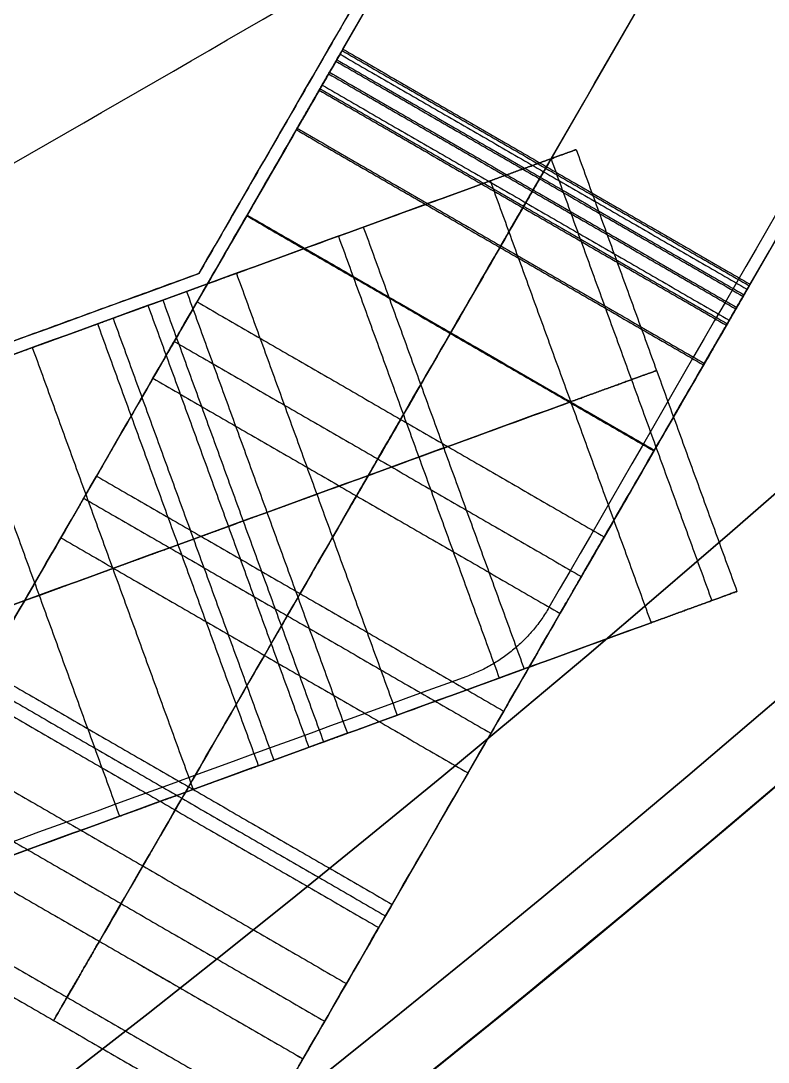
# Model space of a CAD drawing. Header units: millimetres. Extents: x -610 to 610, y -610 to 610.
# Drawn here: x 366.49 to 395.1, y -475.07 to -435.21 of the extents above; entities that cross this region are included whole.
import ezdxf

# ---------------------------------------------------------------- set-up
doc = ezdxf.new("R2010")
doc.units = ezdxf.units.MM
doc.layers.add('base', color=7, linetype='Continuous', true_color=0xffecbc)

msp = doc.modelspace()

# ---------------------------------------------------------------- linework, layer by layer
at = {"layer": 'base'}
for p, q in [((359.951, -468.978, 122.966), (561.082, -120.609, 122.966)), ((375.539, -477.978, 122.966), (576.67, -129.609, 122.966))]:
    msp.add_line(p, q, dxfattribs=at)
for centre, radius in [((0, 0, 249.466), 610), ((0, 0, 250.466), 610), ((0, 0, 243.455), 607.51), ((0, 0, 256.476), 607.51), ((0, 0, 240.966), 601.5), ((0, 0, 258.966), 601.5)]:
    msp.add_circle(centre, radius, dxfattribs=at)
at = {"layer": 'base', "extrusion": (0, 0, -1)}
for centre, radius in [((0, 0, 3.534), 610), ((0, 0, 4.534), 610), ((0, 0, -2.476), 607.51), ((0, 0, 10.545), 607.51), ((0, 0, -4.966), 601.5), ((0, 0, 13.034), 601.5)]:
    msp.add_circle(centre, radius, dxfattribs=at)
at = {"layer": 'base'}
for points, weights, degree, knots in [([(-495.198, -356.201, -4.034), (-851.399, 138.996, -4.034), (-356.201, 495.198, -4.034), (138.996, 851.399, -4.034), (495.198, 356.201, -4.034), (851.399, -138.996, -4.034), (356.201, -495.198, -4.034), (-138.996, -851.399, -4.034), (-495.198, -356.201, -4.034)], [1, 0.707106781187, 1, 0.707106781187, 1, 0.707106781187, 1, 0.707106781187, 1], 2, [0, 0, 0, 958.185759, 958.185759, 1916.371519, 1916.371519, 2874.557278, 2874.557278, 3832.743037, 3832.743037, 3832.743037]), ([(-610, 0, 249.966), (-610, -610, 249.966), (0, -610, 249.966), (610, -610, 249.966), (610, 0, 249.966), (610, 610, 249.966), (0, 610, 249.966), (-610, 610, 249.966), (-610, 0, 249.966)], [1, 0.707106781187, 1, 0.707106781187, 1, 0.707106781187, 1, 0.707106781187, 1], 2, [0, 0, 0, 958.185759, 958.185759, 1916.371519, 1916.371519, 2874.557278, 2874.557278, 3832.743037, 3832.743037, 3832.743037]), ([(32.649, -544.756, 240.966), (-510.363, -577.301, 240.966), (-544.649, -34.396, 240.966), (-578.935, 508.509, 240.966), (-36.142, 544.535, 240.966), (506.65, 580.562, 240.966), (544.417, 37.888, 240.966), (582.184, -504.785, 240.966), (39.634, -544.292, 240.966)], [1, 0.708239625255, 1, 0.708239625255, 1, 0.708239625255, 1, 0.708239625255, 1], 2, [654.018286, 654.018286, 654.018286, 1509.504571, 1509.504571, 2364.990855, 2364.990855, 3220.47714, 3220.47714, 4075.963425, 4075.963425, 4075.963425]), ([(32.649, -544.756, 244.966), (-510.363, -577.301, 244.966), (-544.649, -34.396, 244.966), (-578.935, 508.509, 244.966), (-36.142, 544.535, 244.966), (506.65, 580.562, 244.966), (544.417, 37.888, 244.966), (582.184, -504.785, 244.966), (39.634, -544.292, 244.966)], [1, 0.708239625255, 1, 0.708239625255, 1, 0.708239625255, 1, 0.708239625255, 1], 2, [654.018286, 654.018286, 654.018286, 1509.504571, 1509.504571, 2364.990855, 2364.990855, 3220.47714, 3220.47714, 4075.963425, 4075.963425, 4075.963425]), ([(32.649, -544.756, 242.966), (-510.363, -577.301, 242.966), (-544.649, -34.396, 242.966), (-578.935, 508.509, 242.966), (-36.142, 544.535, 242.966), (506.65, 580.562, 242.966), (544.417, 37.888, 242.966), (582.184, -504.785, 242.966), (39.634, -544.292, 242.966)], [1, 0.708239625255, 1, 0.708239625255, 1, 0.708239625255, 1, 0.708239625255, 1], 2, [654.018286, 654.018286, 654.018286, 1509.504571, 1509.504571, 2364.990855, 2364.990855, 3220.47714, 3220.47714, 4075.963425, 4075.963425, 4075.963425]), ([(377.037, -439.384, 156), (377.833, -438.005, 156), (378.474, -436.895, 155.055), (378.709, -436.488, 153.534), (378.944, -436.081, 152.013), (378.682, -436.535, 150.51), (378.025, -437.673, 149.611)], [1, 0.869863568853, 0.869863568853, 1, 0.869863568853, 0.869863568853, 1], 3, [526.455337, 526.455337, 526.455337, 526.455337, 530.903598, 530.903598, 530.903598, 535.351858, 535.351858, 535.351858, 535.351858]), ([(378.025, -437.673, 149.611), (374.982, -442.944, 146.097), (371.938, -448.215, 142.583), (368.895, -453.486, 139.069), (368.628, -453.949, 138.76), (368.329, -454.466, 138.6), (368.02, -455.001, 138.6)], [1, 1, 1, 1, 0.977285323406, 0.977285323406, 1], 3, [535.351858, 535.351858, 535.351858, 535.351858, 536.327407, 536.327407, 536.327407, 538.159945, 538.159945, 538.159945, 538.159945]), ([(384.831, -443.884, 156), (385.627, -442.505, 156), (386.268, -441.395, 155.055), (386.503, -440.988, 153.534), (386.738, -440.581, 152.013), (386.476, -441.035, 150.51), (385.819, -442.173, 149.611)], [1, 0.869863568853, 0.869863568853, 1, 0.869863568853, 0.869863568853, 1], 3, [526.455337, 526.455337, 526.455337, 526.455337, 530.903598, 530.903598, 530.903598, 535.351858, 535.351858, 535.351858, 535.351858]), ([(385.819, -442.173, 149.611), (382.776, -447.444, 146.097), (379.733, -452.715, 142.583), (376.689, -457.986, 139.069), (376.422, -458.449, 138.76), (376.123, -458.966, 138.6), (375.814, -459.501, 138.6)], [1, 1, 1, 1, 0.977285323406, 0.977285323406, 1], 3, [535.351858, 535.351858, 535.351858, 535.351858, 536.327407, 536.327407, 536.327407, 538.159945, 538.159945, 538.159945, 538.159945]), ([(392.625, -448.384, 156), (393.421, -447.005, 156), (394.062, -445.895, 155.055), (394.297, -445.488, 153.534), (394.532, -445.081, 152.013), (394.27, -445.535, 150.51), (393.613, -446.673, 149.611)], [1, 0.869863568853, 0.869863568853, 1, 0.869863568853, 0.869863568853, 1], 3, [526.455337, 526.455337, 526.455337, 526.455337, 530.903598, 530.903598, 530.903598, 535.351858, 535.351858, 535.351858, 535.351858]), ([(372.36, -447.484, 182.531), (371.647, -448.719, 181.708), (371.332, -449.265, 180.186), (371.545, -448.896, 178.594), (371.758, -448.527, 177.003), (372.412, -447.395, 176), (373.235, -445.968, 176)], [1, 0.862235011219, 0.862235011219, 1, 0.862235011219, 0.862235011219, 1], 3, [470.412058, 470.412058, 470.412058, 470.412058, 474.993556, 474.993556, 474.993556, 479.575055, 479.575055, 479.575055, 479.575055]), ([(372.36, -447.484, 162.531), (371.647, -448.719, 161.708), (371.332, -449.265, 160.186), (371.545, -448.896, 158.594), (371.758, -448.527, 157.003), (372.412, -447.395, 156), (373.235, -445.968, 156)], [1, 0.862235011219, 0.862235011219, 1, 0.862235011219, 0.862235011219, 1], 3, [509.689284, 509.689284, 509.689284, 509.689284, 514.270783, 514.270783, 514.270783, 518.852281, 518.852281, 518.852281, 518.852281]), ([(393.613, -446.673, 149.611), (390.57, -451.944, 146.097), (387.527, -457.215, 142.583), (384.484, -462.486, 139.069), (384.216, -462.949, 138.76), (383.918, -463.466, 138.6), (383.609, -464.001, 138.6)], [1, 1, 1, 1, 0.977285323406, 0.977285323406, 1], 3, [535.351858, 535.351858, 535.351858, 535.351858, 536.327407, 536.327407, 536.327407, 538.159945, 538.159945, 538.159945, 538.159945]), ([(380.155, -451.984, 182.531), (379.441, -453.219, 181.708), (379.126, -453.765, 180.186), (379.339, -453.396, 178.594), (379.552, -453.027, 177.003), (380.206, -451.895, 176), (381.03, -450.468, 176)], [1, 0.862235011219, 0.862235011219, 1, 0.862235011219, 0.862235011219, 1], 3, [470.412058, 470.412058, 470.412058, 470.412058, 474.993556, 474.993556, 474.993556, 479.575055, 479.575055, 479.575055, 479.575055]), ([(380.155, -451.984, 162.531), (379.441, -453.219, 161.708), (379.126, -453.765, 160.186), (379.339, -453.396, 158.594), (379.552, -453.027, 157.003), (380.206, -451.895, 156), (381.03, -450.468, 156)], [1, 0.862235011219, 0.862235011219, 1, 0.862235011219, 0.862235011219, 1], 3, [509.689284, 509.689284, 509.689284, 509.689284, 514.270783, 514.270783, 514.270783, 518.852281, 518.852281, 518.852281, 518.852281]), ([(387.949, -456.484, 182.531), (387.236, -457.719, 181.708), (386.92, -458.265, 180.186), (387.134, -457.896, 178.594), (387.347, -457.527, 177.003), (388, -456.395, 176), (388.824, -454.968, 176)], [1, 0.862235011219, 0.862235011219, 1, 0.862235011219, 0.862235011219, 1], 3, [470.412058, 470.412058, 470.412058, 470.412058, 474.993556, 474.993556, 474.993556, 479.575055, 479.575055, 479.575055, 479.575055]), ([(387.949, -456.484, 162.531), (387.236, -457.719, 161.708), (386.92, -458.265, 160.186), (387.134, -457.896, 158.594), (387.347, -457.527, 157.003), (388, -456.395, 156), (388.824, -454.968, 156)], [1, 0.862235011219, 0.862235011219, 1, 0.862235011219, 0.862235011219, 1], 3, [509.689284, 509.689284, 509.689284, 509.689284, 514.270783, 514.270783, 514.270783, 518.852281, 518.852281, 518.852281, 518.852281]), ([(369.495, -470.447, 240.966), (369.025, -471.261, 240.966), (368.59, -472.014, 240.606), (368.258, -472.59, 239.941), (367.925, -473.166, 239.275), (367.745, -473.478, 238.406), (367.745, -473.478, 237.466)], [1, 0.949252514911, 0.949252514911, 1, 0.949252514911, 0.949252514911, 1], 3, [398.086503, 398.086503, 398.086503, 398.086503, 400.835411, 400.835411, 400.835411, 403.584318, 403.584318, 403.584318, 403.584318]), ([(367.745, -473.478, 115.666), (367.745, -473.478, 114.726), (367.925, -473.166, 113.857), (368.258, -472.59, 113.192), (368.59, -472.014, 112.526), (369.025, -471.261, 112.166), (369.495, -470.447, 112.166)], [1, 0.949252810473, 0.949252810473, 1, 0.949252810473, 0.949252810473, 1], 3, [563.426479, 563.426479, 563.426479, 563.426479, 566.175379, 566.175379, 566.175379, 568.924278, 568.924278, 568.924278, 568.924278]), ([(377.289, -474.947, 240.966), (376.819, -475.761, 240.966), (376.385, -476.514, 240.606), (376.052, -477.09, 239.941), (375.719, -477.666, 239.275), (375.539, -477.978, 238.406), (375.539, -477.978, 237.466)], [1, 0.949252514911, 0.949252514911, 1, 0.949252514911, 0.949252514911, 1], 3, [398.086503, 398.086503, 398.086503, 398.086503, 400.835411, 400.835411, 400.835411, 403.584318, 403.584318, 403.584318, 403.584318]), ([(375.539, -477.978, 115.666), (375.539, -477.978, 114.726), (375.719, -477.666, 113.857), (376.052, -477.09, 113.192), (376.385, -476.514, 112.526), (376.819, -475.761, 112.166), (377.289, -474.947, 112.166)], [1, 0.949252810473, 0.949252810473, 1, 0.949252810473, 0.949252810473, 1], 3, [563.426479, 563.426479, 563.426479, 563.426479, 566.175379, 566.175379, 566.175379, 568.924278, 568.924278, 568.924278, 568.924278])]:
    msp.add_rational_spline(points, weights, degree=degree, knots=knots, dxfattribs=at)
for points, degree, knots in [([(373.304, -444.886, 4.966), (452.781, -307.227, 4.966), (532.258, -169.569, 4.966), (552.096, -135.208, 4.966), (571.935, -100.847, 4.966)], 2, [-8133.440248, -8133.440248, -8133.440248, -7815.531176, -7815.531176, -7736.178687, -7736.178687, -7736.178687]), ([(373.304, -444.886, 0.966), (452.781, -307.227, 0.966), (532.258, -169.569, 0.966), (552.096, -135.208, 0.966), (571.935, -100.847, 0.966)], 2, [-8133.440248, -8133.440248, -8133.440248, -7815.531176, -7815.531176, -7736.178687, -7736.178687, -7736.178687]), ([(373.304, -444.886, 2.966), (452.781, -307.227, 2.966), (532.258, -169.569, 2.966), (552.096, -135.208, 2.966), (571.935, -100.847, 2.966)], 2, [-8133.440248, -8133.440248, -8133.440248, -7815.531176, -7815.531176, -7736.178687, -7736.178687, -7736.178687]), ([(353.768, -452.509, 185.332), (359.631, -450.376, 188.934), (365.494, -448.242, 192.536), (371.356, -446.108, 196.138), (371.833, -445.934, 196.432), (372.34, -445.75, 196.565), (372.833, -445.57, 196.565)], 3, [1426.240718, 1426.240718, 1426.240718, 1426.240718, 1427.240718, 1427.240718, 1427.240718, 1427.482417, 1427.482417, 1427.482417, 1427.482417]), ([(356.846, -460.967, 185.332), (362.709, -458.833, 188.934), (368.572, -456.699, 192.536), (374.434, -454.565, 196.138), (374.912, -454.391, 196.432), (375.418, -454.207, 196.565), (375.911, -454.028, 196.565)], 3, [1426.240718, 1426.240718, 1426.240718, 1426.240718, 1427.240718, 1427.240718, 1427.240718, 1427.482417, 1427.482417, 1427.482417, 1427.482417]), ([(359.925, -469.424, 185.332), (365.787, -467.29, 188.934), (371.65, -465.156, 192.536), (377.513, -463.022, 196.138), (377.99, -462.849, 196.432), (378.496, -462.664, 196.565), (378.989, -462.485, 196.565)], 3, [1426.240718, 1426.240718, 1426.240718, 1426.240718, 1427.240718, 1427.240718, 1427.240718, 1427.482417, 1427.482417, 1427.482417, 1427.482417])]:
    msp.add_open_spline(points, degree=degree, knots=knots, dxfattribs=at)
for points, degree in [([(589.707, -106.065, 4.966), (488.208, -281.867, 4.966), (386.708, -457.669, 4.966)], 2), ([(589.707, -106.065, 0.966), (488.208, -281.867, 0.966), (386.708, -457.669, 0.966)], 2), ([(589.707, -106.065, 2.966), (488.208, -281.867, 2.966), (386.708, -457.669, 2.966)], 2), ([(378.82, -436.295, 0.966), (473.096, -273.004, 0.966), (567.372, -109.714, 0.966)], 2), ([(386.615, -440.795, 0.966), (480.89, -277.504, 0.966), (575.166, -114.214, 0.966)], 2), ([(394.409, -445.295, 0.966), (488.685, -282.004, 0.966), (582.96, -118.714, 0.966)], 2), ([(561.082, -120.609, 244.966), (463.098, -290.321, 244.966), (365.115, -460.033, 244.966)], 2), ([(568.876, -125.109, 244.966), (470.893, -294.821, 244.966), (372.909, -464.533, 244.966)], 2), ([(576.67, -129.609, 244.966), (478.687, -299.321, 244.966), (380.703, -469.033, 244.966)], 2), ([(106.565, -590.573, 240.966), (282.367, -489.074, 240.966), (458.169, -387.574, 240.966)], 2), ([(106.565, -590.573, 244.966), (282.367, -489.074, 244.966), (458.169, -387.574, 244.966)], 2), ([(106.565, -590.573, 242.966), (282.367, -489.074, 242.966), (458.169, -387.574, 242.966)], 2), ([(384.34, -425.771, 230.966), (378.822, -435.328, 230.966), (373.304, -444.886, 230.966)], 2), ([(384.34, -425.771, 212.966), (378.822, -435.328, 212.966), (373.304, -444.886, 212.966)], 2), ([(384.34, -425.771, 221.966), (378.822, -435.328, 221.966), (373.304, -444.886, 221.966)], 2), ([(378.822, -435.328, 230.966), (378.822, -435.328, 221.966), (378.822, -435.328, 212.966)], 2), ([(378.709, -436.488, 153.534), (386.503, -440.988, 153.534), (394.297, -445.488, 153.534)], 2), ([(378.787, -436.353, 172.5), (386.581, -440.853, 172.5), (394.375, -445.353, 172.5)], 2), ([(378.787, -436.353, 172.5), (378.787, -436.353, 172.324), (378.787, -436.353, 172.148), (378.787, -436.353, 171.973)], 3), ([(378.787, -436.353, 171.973), (386.581, -440.853, 171.973), (394.375, -445.353, 171.973)], 2), ([(378.787, -436.353, 172.236), (386.581, -440.853, 172.236), (394.375, -445.353, 172.236)], 2), ([(378.82, -436.295, 215.466), (386.615, -440.795, 215.466), (394.409, -445.295, 215.466)], 2), ([(378.82, -436.295, 215.466), (378.82, -436.295, 207.647), (378.82, -436.295, 199.829), (378.82, -436.295, 192.011)], 3), ([(378.82, -436.295, 192.011), (386.615, -440.795, 192.011), (394.409, -445.295, 192.011)], 2), ([(378.82, -436.295, 108.666), (386.615, -440.795, 108.666), (394.409, -445.295, 108.666)], 2), ([(378.82, -436.295, 108.666), (378.82, -436.295, 103.466), (378.82, -436.295, 98.266), (378.82, -436.295, 93.066)], 3), ([(378.82, -436.295, 93.066), (386.615, -440.795, 93.066), (394.409, -445.295, 93.066)], 2), ([(378.82, -436.295, 64.266), (386.615, -440.795, 64.266), (394.409, -445.295, 64.266)], 2), ([(378.82, -436.295, 64.266), (378.82, -436.295, 59.066), (378.82, -436.295, 53.866), (378.82, -436.295, 48.666)], 3), ([(378.82, -436.295, 48.666), (386.615, -440.795, 48.666), (394.409, -445.295, 48.666)], 2), ([(378.82, -436.295, 19.866), (386.615, -440.795, 19.866), (394.409, -445.295, 19.866)], 2), ([(378.82, -436.295, 19.866), (378.82, -436.295, 13.566), (378.82, -436.295, 7.266), (378.82, -436.295, 0.966)], 3), ([(378.82, -436.295, 0.966), (386.615, -440.795, 0.966), (394.409, -445.295, 0.966)], 2), ([(378.82, -436.295, 203.738), (386.615, -440.795, 203.738), (394.409, -445.295, 203.738)], 2), ([(378.82, -436.295, 100.866), (386.615, -440.795, 100.866), (394.409, -445.295, 100.866)], 2), ([(378.82, -436.295, 56.466), (386.615, -440.795, 56.466), (394.409, -445.295, 56.466)], 2), ([(378.82, -436.295, 10.416), (386.615, -440.795, 10.416), (394.409, -445.295, 10.416)], 2), ([(378.553, -436.759, 170.223), (386.347, -441.259, 170.223), (394.141, -445.759, 170.223)], 2), ([(378.586, -436.701, 190.261), (386.38, -441.201, 190.261), (394.174, -445.701, 190.261)], 2), ([(378.274, -437.241, 174.975), (386.069, -441.741, 174.975), (393.863, -446.241, 174.975)], 2), ([(378.308, -437.183, 217.94), (386.102, -441.683, 217.94), (393.896, -446.183, 217.94)], 2), ([(378.308, -437.183, 111.141), (386.102, -441.683, 111.141), (393.896, -446.183, 111.141)], 2), ([(378.308, -437.183, 90.591), (386.102, -441.683, 90.591), (393.896, -446.183, 90.591)], 2), ([(378.308, -437.183, 66.741), (386.102, -441.683, 66.741), (393.896, -446.183, 66.741)], 2), ([(378.308, -437.183, 46.191), (386.102, -441.683, 46.191), (393.896, -446.183, 46.191)], 2), ([(378.308, -437.183, 22.341), (386.102, -441.683, 22.341), (393.896, -446.183, 22.341)], 2), ([(378.025, -437.673, 149.611), (385.819, -442.173, 149.611), (393.613, -446.673, 149.611)], 2), ([(377.945, -437.81, 188.98), (376.084, -441.035, 186.831), (374.222, -444.259, 184.681), (372.36, -447.484, 182.531)], 3), ([(377.912, -437.868, 168.941), (376.061, -441.074, 166.805), (374.211, -444.279, 164.668), (372.36, -447.484, 162.531)], 3), ([(377.912, -437.868, 168.941), (385.706, -442.368, 168.941), (393.5, -446.868, 168.941)], 2), ([(377.945, -437.81, 188.98), (385.74, -442.31, 188.98), (393.534, -446.81, 188.98)], 2), ([(361.701, -465.946, 218.966), (366.824, -457.073, 218.966), (371.947, -448.199, 218.966), (377.07, -439.326, 218.966)], 3), ([(361.701, -465.947, 112.166), (366.824, -457.073, 112.166), (371.947, -448.2, 112.166), (377.07, -439.326, 112.166)], 3), ([(377.07, -439.326, 89.566), (371.947, -448.2, 89.566), (366.824, -457.073, 89.566), (361.701, -465.947, 89.566)], 3), ([(361.701, -465.947, 67.766), (366.824, -457.073, 67.766), (371.947, -448.2, 67.766), (377.07, -439.326, 67.766)], 3), ([(377.07, -439.326, 45.166), (371.947, -448.2, 45.166), (366.824, -457.073, 45.166), (361.701, -465.947, 45.166)], 3), ([(361.701, -465.947, 23.366), (366.824, -457.073, 23.366), (371.947, -448.2, 23.366), (377.07, -439.326, 23.366)], 3), ([(373.235, -445.968, 176), (374.503, -443.774, 176), (375.77, -441.579, 176), (377.037, -439.384, 176)], 3), ([(373.235, -445.968, 156), (374.503, -443.774, 156), (375.77, -441.579, 156), (377.037, -439.384, 156)], 3), ([(377.037, -439.384, 176), (384.831, -443.884, 176), (392.625, -448.384, 176)], 2), ([(377.037, -439.384, 156), (384.831, -443.884, 156), (392.625, -448.384, 156)], 2), ([(377.07, -439.326, 218.966), (384.865, -443.826, 218.966), (392.659, -448.326, 218.966)], 2), ([(377.07, -439.326, 112.166), (384.865, -443.826, 112.166), (392.659, -448.326, 112.166)], 2), ([(377.07, -439.326, 89.566), (384.865, -443.826, 89.566), (392.659, -448.326, 89.566)], 2), ([(377.07, -439.326, 67.766), (384.865, -443.826, 67.766), (392.659, -448.326, 67.766)], 2), ([(377.07, -439.326, 45.166), (384.865, -443.826, 45.166), (392.659, -448.326, 45.166)], 2), ([(377.07, -439.326, 23.366), (384.865, -443.826, 23.366), (392.659, -448.326, 23.366)], 2), ([(387.75, -440.141, 8.466), (390.828, -448.598, 8.466), (393.906, -457.055, 8.466)], 2), ([(387.75, -440.141, 8.466), (387.75, -440.141, 12.132), (387.75, -440.141, 15.799), (387.75, -440.141, 19.466)], 3), ([(387.75, -440.141, 19.466), (390.828, -448.598, 19.466), (393.906, -457.055, 19.466)], 2), ([(387.75, -440.141, 49.066), (390.828, -448.598, 49.066), (393.906, -457.055, 49.066)], 2), ([(387.75, -440.141, 49.066), (387.75, -440.141, 53.999), (387.75, -440.141, 58.933), (387.75, -440.141, 63.866)], 3), ([(387.75, -440.141, 63.866), (390.828, -448.598, 63.866), (393.906, -457.055, 63.866)], 2), ([(387.75, -440.141, 93.466), (390.828, -448.598, 93.466), (393.906, -457.055, 93.466)], 2), ([(387.75, -440.141, 93.466), (387.75, -440.141, 98.4), (387.75, -440.141, 103.333), (387.75, -440.141, 108.266)], 3), ([(387.75, -440.141, 108.266), (390.828, -448.598, 108.266), (393.906, -457.055, 108.266)], 2), ([(387.75, -440.141, 200.065), (390.828, -448.598, 200.065), (393.906, -457.055, 200.065)], 2), ([(387.75, -440.141, 200.065), (387.75, -440.141, 205.065), (387.75, -440.141, 210.066), (387.75, -440.141, 215.066)], 3), ([(387.75, -440.141, 215.066), (390.828, -448.598, 215.066), (393.906, -457.055, 215.066)], 2), ([(387.75, -440.141, 13.966), (390.828, -448.598, 13.966), (393.906, -457.055, 13.966)], 2), ([(387.75, -440.141, 56.466), (390.828, -448.598, 56.466), (393.906, -457.055, 56.466)], 2), ([(387.75, -440.141, 100.866), (390.828, -448.598, 100.866), (393.906, -457.055, 100.866)], 2), ([(387.75, -440.141, 207.566), (390.828, -448.598, 207.566), (393.906, -457.055, 207.566)], 2), ([(386.581, -440.853, 172.5), (386.581, -440.853, 172.324), (386.581, -440.853, 172.148), (386.581, -440.853, 171.973)], 3), ([(386.615, -440.795, 215.466), (386.615, -440.795, 207.647), (386.615, -440.795, 199.829), (386.615, -440.795, 192.011)], 3), ([(386.615, -440.795, 108.666), (386.615, -440.795, 103.466), (386.615, -440.795, 98.266), (386.615, -440.795, 93.066)], 3), ([(386.615, -440.795, 64.266), (386.615, -440.795, 59.066), (386.615, -440.795, 53.866), (386.615, -440.795, 48.666)], 3), ([(386.615, -440.795, 19.866), (386.615, -440.795, 13.566), (386.615, -440.795, 7.266), (386.615, -440.795, 0.966)], 3), ([(386.787, -440.492, 5.991), (389.865, -448.949, 5.991), (392.943, -457.406, 5.991)], 2), ([(386.787, -440.492, 21.941), (389.865, -448.949, 21.941), (392.943, -457.406, 21.941)], 2), ([(386.787, -440.492, 46.591), (389.865, -448.949, 46.591), (392.943, -457.406, 46.591)], 2), ([(386.787, -440.492, 66.341), (389.865, -448.949, 66.341), (392.943, -457.406, 66.341)], 2), ([(386.787, -440.492, 90.991), (389.865, -448.949, 90.991), (392.943, -457.406, 90.991)], 2), ([(386.787, -440.492, 110.741), (389.865, -448.949, 110.741), (392.943, -457.406, 110.741)], 2), ([(386.787, -440.492, 197.591), (389.865, -448.949, 197.591), (392.943, -457.406, 197.591)], 2), ([(386.787, -440.492, 217.54), (389.865, -448.949, 217.54), (392.943, -457.406, 217.54)], 2), ([(384.461, -441.338, 22.966), (374.833, -444.843, 22.966), (365.204, -448.347, 22.966), (355.576, -451.851, 22.966)], 3), ([(355.576, -451.851, 45.566), (365.204, -448.347, 45.566), (374.833, -444.843, 45.566), (384.461, -441.338, 45.566)], 3), ([(384.461, -441.338, 67.366), (374.833, -444.843, 67.366), (365.204, -448.347, 67.366), (355.576, -451.851, 67.366)], 3), ([(355.576, -451.851, 89.966), (365.204, -448.347, 89.966), (374.833, -444.843, 89.966), (384.461, -441.338, 89.966)], 3), ([(384.461, -441.338, 111.766), (374.833, -444.843, 111.766), (365.204, -448.347, 111.766), (355.576, -451.851, 111.766)], 3), ([(384.461, -441.338, 218.566), (374.833, -444.843, 218.566), (365.204, -448.347, 218.566), (355.576, -451.851, 218.566)], 3), ([(372.833, -445.57, 196.565), (376.709, -444.16, 196.565), (380.585, -442.749, 196.565), (384.461, -441.338, 196.565)], 3), ([(374.741, -444.876, 4.966), (377.981, -443.697, 4.966), (381.221, -442.517, 4.966), (384.461, -441.338, 4.966)], 3), ([(384.461, -441.338, 4.966), (387.539, -449.795, 4.966), (390.617, -458.253, 4.966)], 2), ([(384.461, -441.338, 22.966), (387.539, -449.795, 22.966), (390.617, -458.253, 22.966)], 2), ([(384.461, -441.338, 45.566), (387.539, -449.795, 45.566), (390.617, -458.253, 45.566)], 2), ([(384.461, -441.338, 67.366), (387.539, -449.795, 67.366), (390.617, -458.253, 67.366)], 2), ([(384.461, -441.338, 89.966), (387.539, -449.795, 89.966), (390.617, -458.253, 89.966)], 2), ([(384.461, -441.338, 111.766), (387.539, -449.795, 111.766), (390.617, -458.253, 111.766)], 2), ([(384.461, -441.338, 196.565), (387.539, -449.795, 196.565), (390.617, -458.253, 196.565)], 2), ([(384.461, -441.338, 218.566), (387.539, -449.795, 218.566), (390.617, -458.253, 218.566)], 2), ([(385.74, -442.31, 188.98), (383.878, -445.535, 186.831), (382.016, -448.759, 184.681), (380.155, -451.984, 182.531)], 3), ([(385.706, -442.368, 168.941), (383.856, -445.574, 166.805), (382.005, -448.779, 164.668), (380.155, -451.984, 162.531)], 3), ([(375.136, -442.676, 176), (382.93, -447.176, 176), (390.725, -451.676, 176)], 2), ([(375.136, -442.676, 165.736), (382.93, -447.176, 165.736), (390.725, -451.676, 165.736)], 2), ([(375.136, -442.676, 156), (382.93, -447.176, 156), (390.725, -451.676, 156)], 2), ([(375.153, -442.647, 185.756), (382.947, -447.147, 185.756), (390.741, -451.647, 185.756)], 2), ([(379.601, -443.107, 4.966), (382.679, -451.564, 4.966), (385.757, -460.022, 4.966)], 2), ([(378.647, -443.454, 196.565), (381.725, -451.911, 196.565), (384.803, -460.369, 196.565)], 2), ([(369.495, -470.446, 218.966), (374.618, -461.573, 218.966), (379.742, -452.699, 218.966), (384.865, -443.826, 218.966)], 3), ([(369.495, -470.447, 112.166), (374.618, -461.573, 112.166), (379.741, -452.7, 112.166), (384.865, -443.826, 112.166)], 3), ([(384.865, -443.826, 89.566), (379.741, -452.7, 89.566), (374.618, -461.573, 89.566), (369.495, -470.447, 89.566)], 3), ([(369.495, -470.447, 67.766), (374.618, -461.573, 67.766), (379.741, -452.7, 67.766), (384.865, -443.826, 67.766)], 3), ([(384.865, -443.826, 45.166), (379.741, -452.7, 45.166), (374.618, -461.573, 45.166), (369.495, -470.447, 45.166)], 3), ([(369.495, -470.447, 23.366), (374.618, -461.573, 23.366), (379.741, -452.7, 23.366), (384.865, -443.826, 23.366)], 3), ([(381.03, -450.468, 176), (382.297, -448.274, 176), (383.564, -446.079, 176), (384.831, -443.884, 176)], 3), ([(381.03, -450.468, 156), (382.297, -448.274, 156), (383.564, -446.079, 156), (384.831, -443.884, 156)], 3), ([(0, -580.758, 4.966), (186.652, -512.822, 4.966), (373.304, -444.886, 4.966)], 2), ([(0, -580.758, 0.966), (186.652, -512.822, 0.966), (373.304, -444.886, 0.966)], 2), ([(0, -580.758, 2.966), (186.652, -512.822, 2.966), (373.304, -444.886, 2.966)], 2), ([(373.304, -444.886, 230.966), (362.933, -448.661, 230.966), (352.563, -452.435, 230.966)], 2), ([(373.304, -444.886, 212.966), (362.933, -448.661, 212.966), (352.563, -452.435, 212.966)], 2), ([(373.304, -444.886, 221.966), (362.933, -448.661, 221.966), (352.563, -452.435, 221.966)], 2), ([(373.304, -444.886, 230.966), (373.304, -444.886, 221.966), (373.304, -444.886, 212.966)], 2), ([(373.304, -444.886, 4.966), (373.304, -444.886, 2.966), (373.304, -444.886, 0.966)], 2), ([(374.741, -444.876, 4.966), (377.819, -453.333, 4.966), (380.897, -461.79, 4.966)], 2), ([(372.833, -445.57, 196.565), (375.911, -454.028, 196.565), (378.989, -462.485, 196.565)], 2), ([(394.375, -445.353, 172.5), (394.375, -445.353, 172.324), (394.375, -445.353, 172.148), (394.375, -445.353, 171.973)], 3), ([(394.409, -445.295, 215.466), (394.409, -445.295, 207.647), (394.409, -445.295, 199.829), (394.409, -445.295, 192.011)], 3), ([(394.409, -445.295, 108.666), (394.409, -445.295, 103.466), (394.409, -445.295, 98.266), (394.409, -445.295, 93.066)], 3), ([(394.409, -445.295, 64.266), (394.409, -445.295, 59.066), (394.409, -445.295, 53.866), (394.409, -445.295, 48.666)], 3), ([(394.409, -445.295, 19.866), (394.409, -445.295, 13.566), (394.409, -445.295, 7.266), (394.409, -445.295, 0.966)], 3), ([(371.922, -445.902, 4.451), (375, -454.359, 4.451), (378.078, -462.817, 4.451)], 2), ([(373.235, -445.968, 176), (381.03, -450.468, 176), (388.824, -454.968, 176)], 2), ([(373.235, -445.968, 156), (381.03, -450.468, 156), (388.824, -454.968, 156)], 2), ([(371.356, -446.108, 196.138), (374.434, -454.565, 196.138), (377.513, -463.022, 196.138)], 2), ([(369.425, -446.811, 2.966), (372.503, -455.268, 2.966), (375.581, -463.725, 2.966)], 2), ([(370.019, -446.595, 22.966), (373.097, -455.052, 22.966), (376.175, -463.509, 22.966)], 2), ([(370.019, -446.595, 45.566), (373.097, -455.052, 45.566), (376.175, -463.509, 45.566)], 2), ([(370.019, -446.595, 67.366), (373.097, -455.052, 67.366), (376.175, -463.509, 67.366)], 2), ([(370.019, -446.595, 89.966), (373.097, -455.052, 89.966), (376.175, -463.509, 89.966)], 2), ([(370.019, -446.595, 111.766), (373.097, -455.052, 111.766), (376.175, -463.509, 111.766)], 2), ([(370.019, -446.595, 218.566), (373.097, -455.052, 218.566), (376.175, -463.509, 218.566)], 2), ([(393.534, -446.81, 188.98), (391.672, -450.035, 186.831), (389.811, -453.259, 184.681), (387.949, -456.484, 182.531)], 3), ([(393.5, -446.868, 168.941), (391.65, -450.074, 166.805), (389.799, -453.279, 164.668), (387.949, -456.484, 162.531)], 3), ([(372.36, -447.484, 182.531), (380.155, -451.984, 182.531), (387.949, -456.484, 182.531)], 2), ([(372.36, -447.484, 162.531), (380.155, -451.984, 162.531), (387.949, -456.484, 162.531)], 2), ([(366.928, -447.719, 1.48), (370.007, -456.177, 1.48), (373.085, -464.634, 1.48)], 2), ([(377.289, -474.947, 112.166), (382.413, -466.073, 112.166), (387.536, -457.2, 112.166), (392.659, -448.326, 112.166)], 3), ([(392.659, -448.326, 89.566), (387.536, -457.2, 89.566), (382.413, -466.073, 89.566), (377.289, -474.947, 89.566)], 3), ([(377.289, -474.947, 67.766), (382.413, -466.073, 67.766), (387.536, -457.2, 67.766), (392.659, -448.326, 67.766)], 3), ([(392.659, -448.326, 45.166), (387.536, -457.2, 45.166), (382.413, -466.073, 45.166), (377.289, -474.947, 45.166)], 3), ([(377.289, -474.947, 23.366), (382.413, -466.073, 23.366), (387.536, -457.2, 23.366), (392.659, -448.326, 23.366)], 3), ([(377.29, -474.946, 218.966), (382.413, -466.073, 218.966), (387.536, -457.199, 218.966), (392.659, -448.326, 218.966)], 3), ([(388.824, -454.968, 176), (390.091, -452.774, 176), (391.358, -450.579, 176), (392.625, -448.384, 176)], 3), ([(388.824, -454.968, 156), (390.091, -452.774, 156), (391.358, -450.579, 156), (392.625, -448.384, 156)], 3), ([(364.109, -448.745, 0.966), (367.188, -457.203, 0.966), (370.266, -465.66, 0.966)], 2), ([(390.828, -448.598, 8.466), (390.828, -448.598, 12.132), (390.828, -448.598, 15.799), (390.828, -448.598, 19.466)], 3), ([(390.828, -448.598, 49.066), (390.828, -448.598, 53.999), (390.828, -448.598, 58.933), (390.828, -448.598, 63.866)], 3), ([(390.828, -448.598, 93.466), (390.828, -448.598, 98.4), (390.828, -448.598, 103.333), (390.828, -448.598, 108.266)], 3), ([(390.828, -448.598, 200.065), (390.828, -448.598, 205.065), (390.828, -448.598, 210.066), (390.828, -448.598, 215.066)], 3), ([(371.545, -448.896, 178.594), (379.339, -453.396, 178.594), (387.134, -457.896, 178.594)], 2), ([(371.545, -448.896, 158.594), (379.339, -453.396, 158.594), (387.134, -457.896, 158.594)], 2), ([(387.539, -449.795, 22.966), (377.911, -453.3, 22.966), (368.283, -456.804, 22.966), (358.654, -460.309, 22.966)], 3), ([(358.654, -460.309, 45.566), (368.283, -456.804, 45.566), (377.911, -453.3, 45.566), (387.539, -449.795, 45.566)], 3), ([(387.539, -449.795, 67.366), (377.911, -453.3, 67.366), (368.283, -456.804, 67.366), (358.654, -460.309, 67.366)], 3), ([(358.654, -460.309, 89.966), (368.283, -456.804, 89.966), (377.911, -453.3, 89.966), (387.539, -449.795, 89.966)], 3), ([(387.539, -449.795, 111.766), (377.911, -453.3, 111.766), (368.283, -456.804, 111.766), (358.654, -460.309, 111.766)], 3), ([(387.539, -449.795, 218.566), (377.911, -453.3, 218.566), (368.283, -456.804, 218.566), (358.654, -460.309, 218.566)], 3), ([(375.911, -454.028, 196.565), (379.787, -452.617, 196.565), (383.663, -451.206, 196.565), (387.539, -449.795, 196.565)], 3), ([(377.819, -453.333, 4.966), (381.059, -452.154, 4.966), (384.299, -450.975, 4.966), (387.539, -449.795, 4.966)], 3), ([(369.386, -452.636, 218.966), (377.18, -457.136, 218.966), (384.974, -461.636, 218.966)], 2), ([(369.386, -452.636, 112.166), (377.18, -457.136, 112.166), (384.974, -461.636, 112.166)], 2), ([(369.386, -452.636, 89.566), (377.18, -457.136, 89.566), (384.974, -461.636, 89.566)], 2), ([(369.386, -452.636, 67.766), (377.18, -457.136, 67.766), (384.974, -461.636, 67.766)], 2), ([(369.386, -452.636, 45.166), (377.18, -457.136, 45.166), (384.974, -461.636, 45.166)], 2), ([(369.386, -452.636, 23.366), (377.18, -457.136, 23.366), (384.974, -461.636, 23.366)], 2), ([(368.895, -453.486, 139.069), (376.689, -457.986, 139.069), (384.484, -462.486, 139.069)], 2), ([(368.02, -455.001, 138.6), (365.914, -458.65, 138.6), (363.807, -462.298, 138.6), (361.701, -465.947, 138.6)], 3), ([(368.02, -455.001, 138.6), (375.814, -459.501, 138.6), (383.609, -464.001, 138.6)], 2), ([(12.827, -586.18, 0.966), (190.007, -521.691, 0.966), (367.188, -457.203, 0.966)], 2), ([(393.906, -457.055, 8.466), (393.906, -457.055, 12.132), (393.906, -457.055, 15.799), (393.906, -457.055, 19.466)], 3), ([(393.906, -457.055, 49.066), (393.906, -457.055, 53.999), (393.906, -457.055, 58.933), (393.906, -457.055, 63.866)], 3), ([(393.906, -457.055, 93.466), (393.906, -457.055, 98.4), (393.906, -457.055, 103.333), (393.906, -457.055, 108.266)], 3), ([(393.906, -457.055, 200.065), (393.906, -457.055, 205.065), (393.906, -457.055, 210.066), (393.906, -457.055, 215.066)], 3), ([(386.708, -457.669, 4.966), (386.708, -457.669, 2.966), (386.708, -457.669, 0.966)], 2), ([(390.617, -458.253, 22.966), (380.989, -461.757, 22.966), (371.361, -465.261, 22.966), (361.732, -468.766, 22.966)], 3), ([(361.732, -468.766, 45.566), (371.361, -465.261, 45.566), (380.989, -461.757, 45.566), (390.617, -458.253, 45.566)], 3), ([(390.617, -458.253, 67.366), (380.989, -461.757, 67.366), (371.361, -465.261, 67.366), (361.732, -468.766, 67.366)], 3), ([(361.732, -468.766, 89.966), (371.361, -465.261, 89.966), (380.989, -461.757, 89.966), (390.617, -458.253, 89.966)], 3), ([(390.617, -458.253, 111.766), (380.989, -461.757, 111.766), (371.361, -465.261, 111.766), (361.732, -468.766, 111.766)], 3), ([(390.617, -458.253, 218.566), (380.989, -461.757, 218.566), (371.361, -465.261, 218.566), (361.732, -468.766, 218.566)], 3), ([(378.989, -462.485, 196.565), (382.865, -461.074, 196.565), (386.741, -459.663, 196.565), (390.617, -458.253, 196.565)], 3), ([(380.897, -461.79, 4.966), (384.137, -460.611, 4.966), (387.377, -459.432, 4.966), (390.617, -458.253, 4.966)], 3), ([(375.814, -459.501, 138.6), (373.708, -463.15, 138.6), (371.602, -466.798, 138.6), (369.495, -470.447, 138.6)], 3), ([(385.369, -459.265, 4.966), (385.369, -459.265, 2.966), (385.369, -459.265, 0.966)], 2), ([(383.564, -460.307, 4.966), (192.808, -529.736, 4.966), (2.052, -599.166, 4.966)], 2), ([(383.564, -460.307, 0.966), (192.808, -529.736, 0.966), (2.052, -599.166, 0.966)], 2), ([(383.564, -460.307, 2.966), (192.808, -529.736, 2.966), (2.052, -599.166, 2.966)], 2), ([(365.115, -460.033, 244.966), (372.909, -464.533, 244.966), (380.703, -469.033, 244.966)], 2), ([(365.115, -460.033, 244.466), (372.909, -464.533, 244.466), (380.703, -469.033, 244.466)], 2), ([(365.115, -460.033, 244.716), (372.909, -464.533, 244.716), (380.703, -469.033, 244.716)], 2), ([(383.564, -460.307, 4.966), (383.564, -460.307, 2.966), (383.564, -460.307, 0.966)], 2), ([(364.861, -460.474, 138.6), (372.655, -464.974, 138.6), (380.449, -469.474, 138.6)], 2), ([(364.602, -460.921, 241.991), (372.397, -465.421, 241.991), (380.191, -469.921, 241.991)], 2), ([(363.365, -463.064, 240.966), (371.159, -467.564, 240.966), (378.953, -472.064, 240.966)], 2), ([(383.609, -464.001, 138.6), (381.502, -467.65, 138.6), (379.396, -471.298, 138.6), (377.29, -474.947, 138.6)], 3), ([(362.533, -464.506, 240.966), (370.327, -469.006, 240.966), (378.121, -473.506, 240.966)], 2), ([(372.909, -464.533, 244.966), (372.909, -464.533, 244.799), (372.909, -464.533, 244.632), (372.909, -464.533, 244.466)], 3), ([(15.905, -594.637, 0.966), (193.085, -530.148, 0.966), (370.266, -465.66, 0.966)], 2), ([(361.701, -465.946, 218.966), (369.495, -470.446, 218.966), (377.29, -474.946, 218.966)], 2), ([(361.701, -465.947, 240.966), (369.495, -470.447, 240.966), (377.289, -474.947, 240.966)], 2), ([(361.701, -465.947, 138.6), (369.495, -470.447, 138.6), (377.29, -474.947, 138.6)], 2), ([(361.701, -465.947, 112.166), (369.495, -470.447, 112.166), (377.289, -474.947, 112.166)], 2), ([(361.701, -465.947, 89.566), (369.495, -470.447, 89.566), (377.289, -474.947, 89.566)], 2), ([(361.701, -465.947, 67.766), (369.495, -470.447, 67.766), (377.289, -474.947, 67.766)], 2), ([(361.701, -465.947, 45.166), (369.495, -470.447, 45.166), (377.289, -474.947, 45.166)], 2), ([(361.701, -465.947, 23.366), (369.495, -470.447, 23.366), (377.289, -474.947, 23.366)], 2), ([(371.159, -467.564, 240.966), (370.605, -468.525, 240.966), (370.05, -469.486, 240.966), (369.495, -470.447, 240.966)], 3), ([(360.464, -468.09, 239.941), (368.258, -472.59, 239.941), (376.052, -477.09, 239.941)], 2), ([(360.464, -468.09, 219.991), (368.258, -472.59, 219.991), (376.052, -477.09, 219.991)], 2), ([(360.464, -468.09, 137.575), (368.258, -472.59, 137.575), (376.052, -477.09, 137.575)], 2), ([(360.464, -468.09, 113.192), (368.258, -472.59, 113.192), (376.052, -477.09, 113.192)], 2), ([(360.464, -468.09, 88.541), (368.258, -472.59, 88.541), (376.052, -477.09, 88.541)], 2), ([(360.464, -468.09, 68.791), (368.258, -472.59, 68.791), (376.052, -477.09, 68.791)], 2), ([(360.464, -468.09, 44.141), (368.258, -472.59, 44.141), (376.052, -477.09, 44.141)], 2), ([(360.464, -468.09, 24.391), (368.258, -472.59, 24.391), (376.052, -477.09, 24.391)], 2), ([(359.951, -468.978, 237.466), (367.745, -473.478, 237.466), (375.539, -477.978, 237.466)], 2), ([(359.951, -468.978, 222.466), (367.745, -473.478, 222.466), (375.54, -477.978, 222.466)], 2), ([(359.951, -468.978, 135.1), (367.745, -473.478, 135.1), (375.54, -477.978, 135.1)], 2), ([(359.951, -468.978, 115.666), (367.745, -473.478, 115.666), (375.539, -477.978, 115.666)], 2), ([(359.951, -468.978, 86.066), (367.745, -473.478, 86.066), (375.539, -477.978, 86.066)], 2), ([(359.951, -468.978, 71.266), (367.745, -473.478, 71.266), (375.539, -477.978, 71.266)], 2), ([(359.951, -468.978, 41.666), (367.745, -473.478, 41.666), (375.539, -477.978, 41.666)], 2), ([(359.951, -468.978, 26.866), (367.745, -473.478, 26.866), (375.539, -477.978, 26.866)], 2), ([(359.951, -468.978, 229.966), (367.745, -473.478, 229.966), (375.54, -477.978, 229.966)], 2), ([(359.951, -468.978, 125.383), (367.745, -473.478, 125.383), (375.539, -477.978, 125.383)], 2), ([(359.951, -468.978, 78.666), (367.745, -473.478, 78.666), (375.539, -477.978, 78.666)], 2), ([(359.951, -468.978, 34.266), (367.745, -473.478, 34.266), (375.539, -477.978, 34.266)], 2), ([(380.703, -469.033, 244.966), (380.703, -469.033, 244.799), (380.703, -469.033, 244.632), (380.703, -469.033, 244.466)], 3), ([(378.953, -472.064, 240.966), (378.399, -473.025, 240.966), (377.844, -473.986, 240.966), (377.289, -474.947, 240.966)], 3), ([(367.745, -473.478, 237.466), (367.745, -473.478, 232.466), (367.745, -473.478, 227.466), (367.745, -473.478, 222.466)], 3), ([(367.745, -473.478, 135.1), (367.745, -473.478, 128.622), (367.745, -473.478, 122.144), (367.745, -473.478, 115.666)], 3), ([(367.745, -473.478, 86.066), (367.745, -473.478, 81.133), (367.745, -473.478, 76.2), (367.745, -473.478, 71.266)], 3), ([(367.745, -473.478, 41.666), (367.745, -473.478, 36.733), (367.745, -473.478, 31.799), (367.745, -473.478, 26.866)], 3)]:
    msp.add_open_spline(points, degree=degree, dxfattribs=at)
for points, weights, degree in [([(260.434, -471.346, 230.966), (352.72, -420.355, 230.966), (418.961, -338.326, 230.966)], [1, 0.981366959849, 1], 2), ([(260.434, -471.346, 212.966), (352.72, -420.355, 212.966), (418.961, -338.326, 212.966)], [1, 0.981366959849, 1], 2), ([(260.434, -471.346, 221.966), (352.72, -420.355, 221.966), (418.961, -338.326, 221.966)], [1, 0.981366959849, 1], 2), ([(377.037, -439.384, 176), (378.062, -437.608, 176), (378.787, -436.353, 174.55), (378.787, -436.353, 172.5)], [1, 0.804737854124, 0.804737854124, 1], 3), ([(377.07, -439.326, 218.966), (378.096, -437.55, 218.966), (378.82, -436.295, 217.516), (378.82, -436.295, 215.466)], [1, 0.804737854125, 0.804737854125, 1], 3), ([(377.07, -439.326, 112.166), (378.096, -437.551, 112.166), (378.82, -436.295, 110.717), (378.82, -436.295, 108.666)], [1, 0.804737854125, 0.804737854125, 1], 3), ([(378.82, -436.295, 93.066), (378.82, -436.295, 91.016), (378.096, -437.551, 89.566), (377.07, -439.326, 89.566)], [1, 0.804737854124, 0.804737854124, 1], 3), ([(377.07, -439.326, 67.766), (378.096, -437.551, 67.766), (378.82, -436.295, 66.316), (378.82, -436.295, 64.266)], [1, 0.804737854125, 0.804737854125, 1], 3), ([(378.82, -436.295, 48.666), (378.82, -436.295, 46.616), (378.096, -437.551, 45.166), (377.07, -439.326, 45.166)], [1, 0.804737854124, 0.804737854124, 1], 3), ([(377.07, -439.326, 23.366), (378.096, -437.551, 23.366), (378.82, -436.295, 21.916), (378.82, -436.295, 19.866)], [1, 0.804737854125, 0.804737854125, 1], 3), ([(378.787, -436.353, 171.973), (378.787, -436.353, 170.691), (378.467, -436.908, 169.582), (377.912, -437.868, 168.941)], [1, 0.910682792821, 0.910682792821, 1], 3), ([(378.82, -436.295, 192.011), (378.82, -436.295, 190.73), (378.5, -436.85, 189.621), (377.945, -437.81, 188.98)], [1, 0.910682792821, 0.910682792821, 1], 3), ([(384.461, -441.338, 4.966), (386.388, -440.637, 4.966), (387.75, -440.141, 6.415), (387.75, -440.141, 8.466)], [1, 0.804737854149, 0.804737854149, 1], 3), ([(387.75, -440.141, 19.466), (387.75, -440.141, 21.516), (386.388, -440.637, 22.966), (384.461, -441.338, 22.966)], [1, 0.80473785413, 0.80473785413, 1], 3), ([(384.461, -441.338, 45.566), (386.388, -440.637, 45.566), (387.75, -440.141, 47.016), (387.75, -440.141, 49.066)], [1, 0.804737854125, 0.804737854125, 1], 3), ([(387.75, -440.141, 63.866), (387.75, -440.141, 65.916), (386.388, -440.637, 67.366), (384.461, -441.338, 67.366)], [1, 0.804737854125, 0.804737854125, 1], 3), ([(384.461, -441.338, 89.966), (386.388, -440.637, 89.966), (387.75, -440.141, 91.416), (387.75, -440.141, 93.466)], [1, 0.804737854125, 0.804737854125, 1], 3), ([(387.75, -440.141, 108.266), (387.75, -440.141, 110.317), (386.388, -440.637, 111.766), (384.461, -441.338, 111.766)], [1, 0.804737854126, 0.804737854126, 1], 3), ([(384.461, -441.338, 196.565), (386.388, -440.637, 196.565), (387.75, -440.141, 198.015), (387.75, -440.141, 200.065)], [1, 0.804737854125, 0.804737854125, 1], 3), ([(387.75, -440.141, 215.066), (387.75, -440.141, 217.116), (386.388, -440.637, 218.566), (384.461, -441.338, 218.566)], [1, 0.804737854125, 0.804737854125, 1], 3), ([(384.831, -443.884, 176), (385.856, -442.108, 176), (386.581, -440.853, 174.55), (386.581, -440.853, 172.5)], [1, 0.804737854124, 0.804737854124, 1], 3), ([(384.865, -443.826, 218.966), (385.89, -442.05, 218.966), (386.615, -440.795, 217.516), (386.615, -440.795, 215.466)], [1, 0.804737854125, 0.804737854125, 1], 3), ([(384.865, -443.826, 112.166), (385.89, -442.051, 112.166), (386.615, -440.795, 110.717), (386.615, -440.795, 108.666)], [1, 0.804737854125, 0.804737854125, 1], 3), ([(386.615, -440.795, 93.066), (386.615, -440.795, 91.016), (385.89, -442.051, 89.566), (384.865, -443.826, 89.566)], [1, 0.804737854124, 0.804737854124, 1], 3), ([(384.865, -443.826, 67.766), (385.89, -442.051, 67.766), (386.615, -440.795, 66.316), (386.615, -440.795, 64.266)], [1, 0.804737854125, 0.804737854125, 1], 3), ([(386.615, -440.795, 48.666), (386.615, -440.795, 46.616), (385.89, -442.051, 45.166), (384.865, -443.826, 45.166)], [1, 0.804737854124, 0.804737854124, 1], 3), ([(384.865, -443.826, 23.366), (385.89, -442.051, 23.366), (386.615, -440.795, 21.916), (386.615, -440.795, 19.866)], [1, 0.804737854125, 0.804737854125, 1], 3), ([(386.581, -440.853, 171.973), (386.581, -440.853, 170.691), (386.261, -441.408, 169.582), (385.706, -442.368, 168.941)], [1, 0.910682792821, 0.910682792821, 1], 3), ([(386.615, -440.795, 192.011), (386.615, -440.795, 190.73), (386.294, -441.35, 189.621), (385.74, -442.31, 188.98)], [1, 0.910682792821, 0.910682792821, 1], 3), ([(369.425, -446.811, 2.966), (370.945, -446.258, 4.273), (372.787, -445.587, 4.966), (374.741, -444.876, 4.966)], [1, 0.961872694388, 0.961872694388, 1], 3), ([(392.625, -448.384, 176), (393.651, -446.608, 176), (394.375, -445.353, 174.55), (394.375, -445.353, 172.5)], [1, 0.804737854124, 0.804737854124, 1], 3), ([(392.659, -448.326, 218.966), (393.684, -446.55, 218.966), (394.409, -445.295, 217.516), (394.409, -445.295, 215.466)], [1, 0.804737854125, 0.804737854125, 1], 3), ([(392.659, -448.326, 112.166), (393.684, -446.551, 112.166), (394.409, -445.295, 110.717), (394.409, -445.295, 108.666)], [1, 0.804737854125, 0.804737854125, 1], 3), ([(394.409, -445.295, 93.066), (394.409, -445.295, 91.016), (393.684, -446.551, 89.566), (392.659, -448.326, 89.566)], [1, 0.804737854124, 0.804737854124, 1], 3), ([(392.659, -448.326, 67.766), (393.684, -446.551, 67.766), (394.409, -445.295, 66.316), (394.409, -445.295, 64.266)], [1, 0.804737854125, 0.804737854125, 1], 3), ([(394.409, -445.295, 48.666), (394.409, -445.295, 46.616), (393.684, -446.551, 45.166), (392.659, -448.326, 45.166)], [1, 0.804737854124, 0.804737854124, 1], 3), ([(392.659, -448.326, 23.366), (393.684, -446.551, 23.366), (394.409, -445.295, 21.916), (394.409, -445.295, 19.866)], [1, 0.804737854125, 0.804737854125, 1], 3), ([(394.375, -445.353, 171.973), (394.375, -445.353, 170.691), (394.055, -445.908, 169.582), (393.5, -446.868, 168.941)], [1, 0.910682792821, 0.910682792821, 1], 3), ([(394.409, -445.295, 192.011), (394.409, -445.295, 190.73), (394.089, -445.85, 189.621), (393.534, -446.81, 188.98)], [1, 0.910682792821, 0.910682792821, 1], 3), ([(364.109, -448.745, 0.966), (366.063, -448.034, 0.966), (367.905, -447.364, 1.659), (369.425, -446.811, 2.966)], [1, 0.961872694388, 0.961872694388, 1], 3), ([(387.539, -449.795, 4.966), (389.466, -449.094, 4.966), (390.828, -448.598, 6.415), (390.828, -448.598, 8.466)], [1, 0.804737854149, 0.804737854149, 1], 3), ([(390.828, -448.598, 19.466), (390.828, -448.598, 21.516), (389.466, -449.094, 22.966), (387.539, -449.795, 22.966)], [1, 0.80473785413, 0.80473785413, 1], 3), ([(387.539, -449.795, 45.566), (389.466, -449.094, 45.566), (390.828, -448.598, 47.016), (390.828, -448.598, 49.066)], [1, 0.804737854125, 0.804737854125, 1], 3), ([(390.828, -448.598, 63.866), (390.828, -448.598, 65.916), (389.466, -449.094, 67.366), (387.539, -449.795, 67.366)], [1, 0.804737854125, 0.804737854125, 1], 3), ([(387.539, -449.795, 89.966), (389.466, -449.094, 89.966), (390.828, -448.598, 91.416), (390.828, -448.598, 93.466)], [1, 0.804737854125, 0.804737854125, 1], 3), ([(390.828, -448.598, 108.266), (390.828, -448.598, 110.317), (389.466, -449.094, 111.766), (387.539, -449.795, 111.766)], [1, 0.804737854126, 0.804737854126, 1], 3), ([(387.539, -449.795, 196.565), (389.466, -449.094, 196.565), (390.828, -448.598, 198.015), (390.828, -448.598, 200.065)], [1, 0.804737854125, 0.804737854125, 1], 3), ([(390.828, -448.598, 215.066), (390.828, -448.598, 217.116), (389.466, -449.094, 218.566), (387.539, -449.795, 218.566)], [1, 0.804737854125, 0.804737854125, 1], 3), ([(372.503, -455.268, 2.966), (374.023, -454.715, 4.273), (375.865, -454.044, 4.966), (377.819, -453.333, 4.966)], [1, 0.961872694388, 0.961872694388, 1], 3), ([(367.188, -457.203, 0.966), (369.141, -456.492, 0.966), (370.984, -455.821, 1.659), (372.503, -455.268, 2.966)], [1, 0.961872694388, 0.961872694388, 1], 3), ([(390.617, -458.253, 4.966), (392.544, -457.551, 4.966), (393.906, -457.055, 6.415), (393.906, -457.055, 8.466)], [1, 0.804737854149, 0.804737854149, 1], 3), ([(393.906, -457.055, 19.466), (393.906, -457.055, 21.516), (392.544, -457.551, 22.966), (390.617, -458.253, 22.966)], [1, 0.80473785413, 0.80473785413, 1], 3), ([(390.617, -458.253, 45.566), (392.544, -457.551, 45.566), (393.906, -457.055, 47.016), (393.906, -457.055, 49.066)], [1, 0.804737854125, 0.804737854125, 1], 3), ([(393.906, -457.055, 63.866), (393.906, -457.055, 65.916), (392.544, -457.551, 67.366), (390.617, -458.253, 67.366)], [1, 0.804737854125, 0.804737854125, 1], 3), ([(390.617, -458.253, 89.966), (392.544, -457.551, 89.966), (393.906, -457.055, 91.416), (393.906, -457.055, 93.466)], [1, 0.804737854125, 0.804737854125, 1], 3), ([(393.906, -457.055, 108.266), (393.906, -457.055, 110.317), (392.544, -457.551, 111.766), (390.617, -458.253, 111.766)], [1, 0.804737854126, 0.804737854126, 1], 3), ([(390.617, -458.253, 196.565), (392.544, -457.551, 196.565), (393.906, -457.055, 198.015), (393.906, -457.055, 200.065)], [1, 0.804737854125, 0.804737854125, 1], 3), ([(393.906, -457.055, 215.066), (393.906, -457.055, 217.116), (392.544, -457.551, 218.566), (390.617, -458.253, 218.566)], [1, 0.804737854125, 0.804737854125, 1], 3), ([(386.708, -457.669, 4.966), (385.616, -459.56, 4.966), (383.564, -460.307, 4.966)], [1, 0.939692620786, 1], 2), ([(386.708, -457.669, 0.966), (385.616, -459.56, 0.966), (383.564, -460.307, 0.966)], [1, 0.939692620786, 1], 2), ([(386.708, -457.669, 2.966), (385.616, -459.56, 2.966), (383.564, -460.307, 2.966)], [1, 0.939692620786, 1], 2), ([(375.581, -463.725, 2.966), (377.101, -463.172, 4.273), (378.943, -462.502, 4.966), (380.897, -461.79, 4.966)], [1, 0.961872694388, 0.961872694388, 1], 3), ([(370.266, -465.66, 0.966), (372.22, -464.949, 0.966), (374.062, -464.278, 1.659), (375.581, -463.725, 2.966)], [1, 0.961872694388, 0.961872694388, 1], 3), ([(372.909, -464.533, 244.466), (372.909, -464.533, 242.415), (372.184, -465.789, 240.966), (371.159, -467.564, 240.966)], [1, 0.804737854124, 0.804737854124, 1], 3), ([(380.703, -469.033, 244.466), (380.703, -469.033, 242.415), (379.979, -470.289, 240.966), (378.953, -472.064, 240.966)], [1, 0.804737854124, 0.804737854124, 1], 3), ([(367.745, -473.478, 222.466), (367.745, -473.478, 220.415), (368.47, -472.222, 218.966), (369.495, -470.446, 218.966)], [1, 0.804739726867, 0.804739726867, 1], 3), ([(369.495, -470.447, 138.6), (368.47, -472.222, 138.6), (367.745, -473.478, 137.151), (367.745, -473.478, 135.1)], [1, 0.80473863462, 0.80473863462, 1], 3), ([(369.495, -470.447, 89.566), (368.47, -472.222, 89.566), (367.745, -473.478, 88.117), (367.745, -473.478, 86.066)], [1, 0.804737854124, 0.804737854124, 1], 3), ([(367.745, -473.478, 71.266), (367.745, -473.478, 69.216), (368.47, -472.222, 67.766), (369.495, -470.447, 67.766)], [1, 0.804737854124, 0.804737854124, 1], 3), ([(369.495, -470.447, 45.166), (368.47, -472.222, 45.166), (367.745, -473.478, 43.716), (367.745, -473.478, 41.666)], [1, 0.804737854124, 0.804737854124, 1], 3), ([(367.745, -473.478, 26.866), (367.745, -473.478, 24.816), (368.47, -472.222, 23.366), (369.495, -470.447, 23.366)], [1, 0.804737854124, 0.804737854124, 1], 3), ([(377.289, -474.947, 89.566), (376.264, -476.722, 89.566), (375.539, -477.978, 88.117), (375.539, -477.978, 86.066)], [1, 0.804737854124, 0.804737854124, 1], 3), ([(375.539, -477.978, 71.266), (375.539, -477.978, 69.216), (376.264, -476.722, 67.766), (377.289, -474.947, 67.766)], [1, 0.804737854124, 0.804737854124, 1], 3), ([(377.289, -474.947, 45.166), (376.264, -476.722, 45.166), (375.539, -477.978, 43.716), (375.539, -477.978, 41.666)], [1, 0.804737854124, 0.804737854124, 1], 3), ([(375.539, -477.978, 26.866), (375.539, -477.978, 24.816), (376.264, -476.722, 23.366), (377.289, -474.947, 23.366)], [1, 0.804737854124, 0.804737854124, 1], 3), ([(375.54, -477.978, 222.466), (375.54, -477.978, 220.415), (376.264, -476.722, 218.966), (377.29, -474.946, 218.966)], [1, 0.804739726867, 0.804739726867, 1], 3), ([(377.29, -474.947, 138.6), (376.264, -476.722, 138.6), (375.54, -477.978, 137.151), (375.54, -477.978, 135.1)], [1, 0.80473863462, 0.80473863462, 1], 3)]:
    msp.add_rational_spline(points, weights, degree=degree, dxfattribs=at)

doc.saveas('drawing.dxf')
